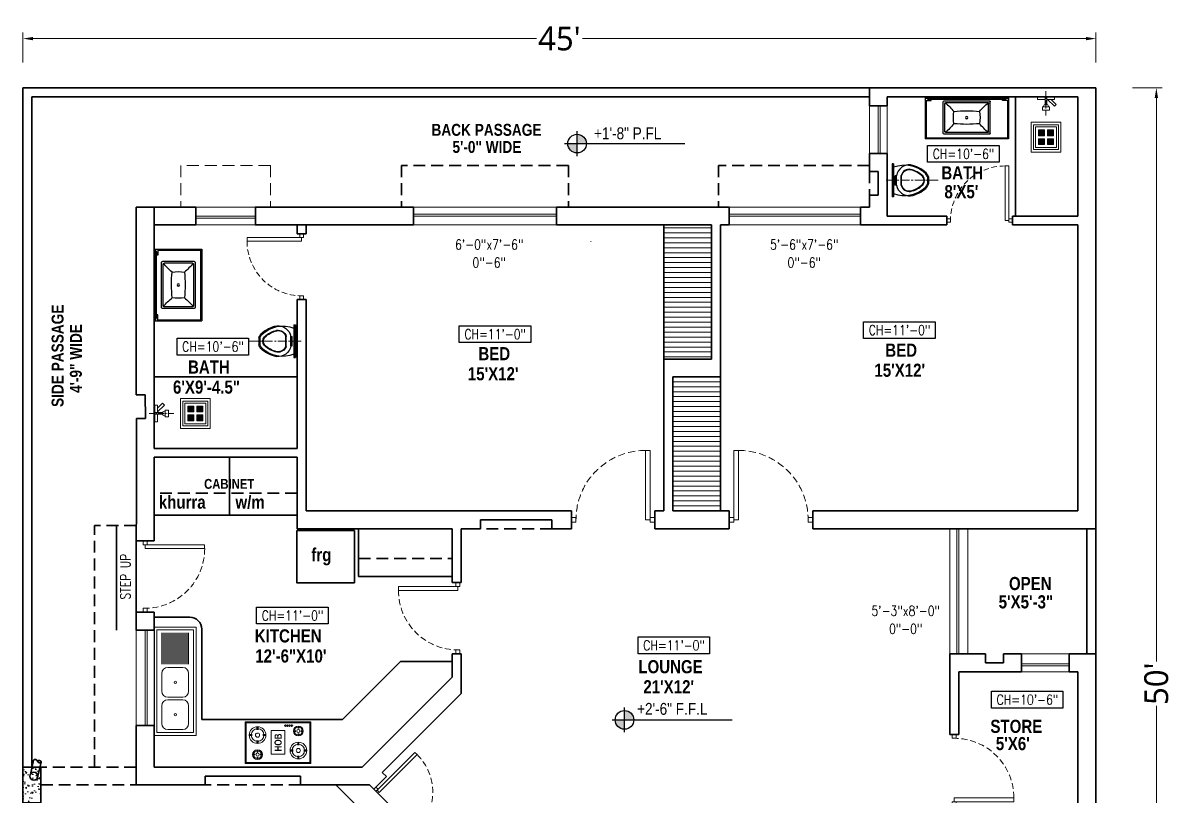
# Model space of a CAD drawing. Header units: inches. Extents: x 8942 to 9521, y 556 to 1312.
# Drawn here: x 8942 to 9521, y 923 to 1312 of the extents above; entities that cross this region are included whole.
import ezdxf
from ezdxf.enums import TextEntityAlignment as Align

# ---------------------------------------------------------------- set-up
doc = ezdxf.new("R2010")
doc.units = ezdxf.units.IN
doc.header["$LTSCALE"] = 12
doc.header["$MEASUREMENT"] = 0
doc.header["$PDMODE"] = 35
for name, pattern in [('CENTER', [2, 1.25, -0.25, 0.25, -0.25]), ('DASHED', [0.75, 0.5, -0.25]), ('DASHED2', [0.375, 0.25, -0.125])]:
    doc.linetypes.add(name, pattern=pattern)
for name, color, linetype, lineweight in [('baath & kitchen fix', 11, 'Continuous', 5), ('Bath - Kitchen Fixture', 11, 'Continuous', 15), ('Bath- Kitchen Fixture', 11, 'Continuous', 13), ('CENTER LINE', 4, 'CENTER', 5), ('Column', 240, 'Continuous', 35), ('DOOR', 5, 'Continuous', 9), ('DOOR 1', 33, 'Continuous', 13), ('DOTED', 8, 'DASHED', 5), ('FDN', 5, 'Continuous', 9), ('FIXTURE', 213, 'Continuous', 5), ('H', 8, 'Continuous', 9), ('HA', 8, 'Continuous', 5), ('Hatch', 8, 'Continuous', 5), ('Marble', 146, 'Continuous', 5), ('OBJECT', 7, 'Continuous', 5), ('Tex', 20, 'Continuous', 5), ('TEXT', 7, 'Continuous', 13), ('WALL', 6, 'Continuous', 35), ('windows1', 5, 'Continuous', 5), ('wood', 33, 'Continuous', 20)]:
    doc.layers.add(name, color=color, linetype=linetype, lineweight=lineweight)
for name, color, linetype in [('Bath - Kit.Fixture', 11, 'Continuous'), ('FIX', 11, 'Continuous'), ('General Text', 20, 'Continuous')]:
    doc.layers.add(name, color=color, linetype=linetype)
doc.styles.add('ASAD TEXT', font='techb___.ttf', dxfattribs={"width": 0.65, "height": 7})
doc.styles.add('DIM-1', font='trebuc.ttf')
doc.styles.add('ROMANS', font='romans', dxfattribs={"width": 0.8})
doc.styles.add('TECHNIC', font='technic_.ttf')
doc.dimstyles.new('Proposal', dxfattribs={"dimtxt": 6, "dimasz": 5, "dimexe": 3, "dimexo": 2, "dimgap": 2, "dimtad": 0, "dimdec": 4, "dimdsep": 46, "dimlunit": 4, "dimtxsty": 'DIM-1', "dimcen": 3, "dimdle": 3, "dimclrd": 256, "dimclre": 256, "dimclrt": 256, "dimadec": 0, "dimazin": 0, "dimtfac": 0.75, "dimtdec": 4, "dimtofl": 0, "dimtmove": 2, "dimatfit": 3, "dimfxl": 1, "dimtolj": 1, "dimtzin": 0, "dimlwd": -1, "dimlwe": -1, "dimarcsym": 0})
pattern_1 = [(180, (-43992.2392, 45534.0527), (-2e-16, -2.5), [])]

# ---------------------------------------------------------------- blocks, each defined once
blk = doc.blocks.new('D3-0')
at = {"layer": 'DOOR', "color": 8, "linetype": 'DASHED2'}
blk.add_arc((-4.08, 1.04), 29.92, 89.8379, 180.0704, dxfattribs=at)
at = {"layer": 'DOOR 1'}
for p, q in [((-4, 1), (-4, 30.95)), ((-4, 30.95), (-2, 30.95)), ((-2, 1), (-2, 30.95)), ((-36, 2), (-34, 2)), ((-36, 0), (-36, 2)), ((-34, 0), (-36, 0)), ((-34, 2), (-34, 0)), ((-4, 1), (-2, 1)), ((-2, 2), (0, 2)), ((-2, 0), (-2, 2)), ((0, 0), (-2, 0)), ((0, 2), (0, 0))]:
    blk.add_line(p, q, dxfattribs=at)
blk = doc.blocks.new('1236ytfrde')
at = {"layer": 'Hatch', "color": 251, "linetype": 'DASHED2', "extrusion": (0, 0, -1)}
blk.add_ellipse((58224.46, 18918.05), major_axis=(-18.63, 18.63), ratio=1, start_param=0.785398, end_param=2.356194, dxfattribs=at)
at = {"layer": 'Hatch', "color": 251, "linetype": 'DASHED2'}
blk.add_ellipse((58277.14, 18918.05), major_axis=(18.63, 18.63), ratio=1, start_param=0.785398, end_param=2.356194, dxfattribs=at)
at = {"layer": 'wood'}
for p, q in [((58224.46, 18944.4), (58222.99, 18944.4)), ((58222.99, 18918.05), (58222.99, 18944.4)), ((58224.46, 18918.05), (58224.46, 18944.4)), ((58277.14, 18944.4), (58278.6, 18944.4)), ((58277.14, 18918.05), (58277.14, 18944.4)), ((58278.6, 18918.05), (58278.6, 18944.4)), ((58222.99, 18918.79), (58221.53, 18918.79)), ((58221.53, 18918.79), (58221.53, 18917.32)), ((58222.99, 18917.32), (58222.99, 18918.79)), ((58278.6, 18918.79), (58280.07, 18918.79)), ((58278.6, 18917.32), (58278.6, 18918.79)), ((58280.07, 18918.79), (58280.07, 18917.32)), ((58221.53, 18917.32), (58222.99, 18917.32)), ((58224.46, 18918.05), (58222.99, 18918.05)), ((58277.14, 18918.05), (58278.6, 18918.05)), ((58280.07, 18917.32), (58278.6, 18917.32))]:
    blk.add_line(p, q, dxfattribs=at)
blk = doc.blocks.new('SWEWS')
at = {"layer": 'FIXTURE'}
for p, q in [((50099.33, 1688.51), (50067.01, 1688.51)), ((50067.01, 1688.51), (50067.01, 1667.94)), ((50067.01, 1667.94), (50067.01, 1688.51)), ((50067.01, 1688.51), (50067.53, 1688)), ((50099.33, 1688.51), (50098.82, 1688)), ((50099.33, 1667.94), (50099.33, 1688.51)), ((50098.82, 1688), (50067.53, 1688)), ((50067.53, 1688), (50067.53, 1668.45)), ((50067.53, 1668.45), (50067.53, 1688)), ((50098.82, 1668.45), (50098.82, 1688)), ((50067.01, 1667.94), (50067.53, 1668.45)), ((50067.01, 1667.94), (50099.33, 1667.94)), ((50067.53, 1668.45), (50098.82, 1668.45)), ((50099.33, 1667.94), (50098.82, 1668.45))]:
    blk.add_line(p, q, dxfattribs=at)
for points, const_width in [([(50071.9, 1684.05), (50070.68, 1684.05)], 0.823), ([(50073.11, 1686.49), (50073.11, 1685.24)], 0.823), ([(50073.11, 1681.62), (50073.11, 1682.87)], 0.823), ([(50074.32, 1684.05), (50075.55, 1684.05)], 0.823), ([(50093.23, 1686.14), (50093.23, 1684.55)], 1.05), ([(50073.11, 1678.53), (50073.11, 1676.94)], 1.05), ([(50089.12, 1682.03), (50090.68, 1682.03)], 1.05), ([(50093.23, 1677.92), (50093.23, 1679.51)], 1.05), ([(50097.35, 1682.03), (50095.78, 1682.03)], 1.05), ([(50069, 1674.42), (50070.56, 1674.42)], 1.05), ([(50073.11, 1670.3), (50073.11, 1671.9)], 1.05), ([(50077.23, 1674.42), (50075.66, 1674.42)], 1.05), ([(50092.02, 1672.4), (50090.8, 1672.4)], 0.823), ([(50093.23, 1674.83), (50093.23, 1673.58)], 0.823), ([(50093.23, 1669.96), (50093.23, 1671.21)], 0.823), ([(50094.44, 1672.4), (50095.67, 1672.4)], 0.823)]:
    blk.add_lwpolyline(points, dxfattribs=dict(at, const_width=const_width))
blk.add_lwpolyline([(50079.85, 1672.55), (50086.47, 1672.55), (50086.47, 1684.31), (50079.85, 1684.31)], close=True, dxfattribs=at)
for centre, radius in [((50073.11, 1684.05), 2.44), ((50073.11, 1684.05), 1.92), ((50073.11, 1684.05), 0.804), ((50076.26, 1686.71), 0.37), ((50077.41, 1686.71), 0.37), ((50078.5, 1686.71), 0.37), ((50079.52, 1686.71), 0.37), ((50093.23, 1682.03), 4.11), ((50093.23, 1682.03), 3.1), ((50093.23, 1682.03), 1.02), ((50073.11, 1674.42), 4.11), ((50073.11, 1674.42), 3.1), ((50073.11, 1674.42), 1.02), ((50093.23, 1672.4), 2.44), ((50093.23, 1672.4), 1.92), ((50093.23, 1672.4), 0.804)]:
    blk.add_circle(centre, radius, dxfattribs=at)
blk = doc.blocks.new('A$C43A815CF')
at = {"layer": 'OBJECT', "xscale": -1, "rotation": 270}
blk.add_blockref('SWEWS', (-1667.94, -50067.01), dxfattribs=at)
at = {"layer": 'Tex', "style": 'ASAD TEXT'}
blk.add_text('HOB', height=3.5, dxfattribs=at).set_placement((5.98, 14.35))
blk = doc.blocks.new('A$C6B3174C2')
at = {"layer": 'FIXTURE'}
for p, q in [((0, 54.66), (21, 54.66)), ((0, 0), (0, 54.66)), ((19.75, 53.16), (1.25, 53.16)), ((1.25, 1.5), (1.25, 53.16)), ((19.75, 1.5), (19.75, 53.16)), ((21, 54.66), (21, 0)), ((3.75, 35.91), (3.75, 51.66)), ((4.5, 35.91), (4.5, 51.66)), ((5.25, 35.91), (5.25, 51.66)), ((6, 35.91), (6, 51.66)), ((6.75, 35.91), (6.75, 51.66)), ((7.5, 35.91), (7.5, 51.66)), ((8.25, 35.91), (8.25, 51.66)), ((9, 35.91), (9, 51.66)), ((9.75, 35.91), (9.75, 51.66)), ((10.5, 35.91), (10.5, 51.66)), ((11.25, 35.91), (11.25, 51.66)), ((12, 35.91), (12, 51.66)), ((12.75, 35.91), (12.75, 51.66)), ((13.5, 35.91), (13.5, 51.66)), ((14.25, 35.91), (14.25, 51.66)), ((15, 35.91), (15, 51.66)), ((15.75, 35.91), (15.75, 51.66)), ((16.5, 35.91), (16.5, 51.66)), ((17.25, 35.91), (17.25, 51.66)), ((3.75, 31.32), (3.75, 22.32)), ((6.75, 34.32), (14.25, 34.32)), ((17.25, 31.32), (17.25, 22.32)), ((6.75, 19.32), (14.25, 19.32)), ((6.75, 18), (14.25, 18)), ((3.75, 6), (3.75, 15)), ((17.25, 6), (17.25, 15)), ((19.75, 1.5), (1.25, 1.5)), ((6.75, 3), (14.25, 3)), ((21, 0), (0, 0))]:
    blk.add_line(p, q, dxfattribs=at)
for centre in [(10.5, 26.82), (10.5, 10.5)]:
    blk.add_circle(centre, 0.612, dxfattribs=at)
for centre, start, end in [((6.75, 31.32), 90, 180), ((14.25, 31.32), 0, 90), ((6.75, 22.32), 180, 270), ((6.75, 15), 90, 180), ((14.25, 22.32), 270, 0), ((14.25, 15), 0, 90), ((6.75, 6), 180, 270), ((14.25, 6), 270, 0)]:
    blk.add_arc(centre, 3, start, end, dxfattribs=at)
blk = doc.blocks.new('A$C0DFA133A')
at = {"layer": 'baath & kitchen fix'}
for p, q in [((2.7, 3.49), (2.7, 6.86)), ((4.39, 6.86), (2.7, 6.86)), ((4.39, 3.49), (4.39, 6.86)), ((5.52, 6.02), (4.39, 6.58)), ((5.52, 4.33), (5.52, 6.02)), ((4.39, 3.49), (2.7, 3.49)), ((5.52, 4.33), (4.39, 3.77)), ((9.45, 5.6), (5.52, 5.6)), ((9.45, 4.76), (5.52, 4.76))]:
    blk.add_line(p, q, dxfattribs=at)
for points in [[(8.17, 5.6), (8.17, 9.39), (9.45, 9.39), (9.45, 0.96), (8.17, 0.96), (8.17, 4.76)], [(8.17, 2.56), (5.61, 0), (4.7, 0.91), (8.17, 4.37)]]:
    blk.add_lwpolyline(points, dxfattribs=at)
at = {"layer": 'CENTER LINE', "ltscale": 0.2}
blk.add_line((0, 5.18), (12.4, 5.18), dxfattribs=at)
blk = doc.blocks.new('A$C3CB14892')
at = {"layer": 'Marble'}
h = blk.add_hatch(dxfattribs=at)
h.set_pattern_fill('HEX', color=256, style=0)
h.set_pattern_definition([(180, (45078.9635, -26913.55358), (-3e-17, 0.216506351), [0.125, -0.25]), (60, (45078.9635, -26913.55358), (0.18750000005, -0.1082531755), [0.125, -0.25]), (120, (45078.8385, -26913.55358), (0.18750000005, 0.1082531755), [0.125, -0.25])])
h.paths.add_polyline_path([(3.74, 11.25), (6.74, 11.25), (6.74, 8.25), (3.74, 8.25)])
h.paths.add_polyline_path([(8.24, 6.75), (11.24, 6.75), (11.24, 3.75), (8.24, 3.75)])
h.paths.add_polyline_path([(3.74, 6.75), (6.74, 6.75), (6.74, 3.75), (3.74, 3.75)])
h.paths.add_polyline_path([(8.24, 11.25), (11.24, 11.25), (11.24, 8.25), (8.24, 8.25)])
at = {"layer": 'FDN'}
for points in [[(14.99, 15), (0, 15), (0, 0), (14.99, 0)], [(13.74, 13.75), (1.25, 13.75), (1.25, 1.25), (13.74, 1.25)], [(12.74, 12.75), (2.25, 12.75), (2.25, 2.25), (12.74, 2.25)]]:
    blk.add_lwpolyline(points, close=True, dxfattribs=at)
at = {"layer": 'Marble'}
for points in [[(3.75, 11.25), (6.74, 11.25), (6.74, 8.25), (3.75, 8.25)], [(3.75, 3.75), (6.74, 3.75), (6.74, 6.75), (3.75, 6.75)], [(11.24, 11.25), (8.24, 11.25), (8.24, 8.25), (11.24, 8.25)], [(11.24, 3.75), (8.24, 3.75), (8.24, 6.75), (11.24, 6.75)]]:
    blk.add_lwpolyline(points, close=True, dxfattribs=at)
at = {"layer": 'OBJECT', "rotation": 90}
blk.add_blockref('A$C0DFA133A', (12.67, 18.36), dxfattribs=at)
blk = doc.blocks.new('33323')
at = {"layer": 'Bath - Kit.Fixture', "ltscale": 50}
for p, q in [((56966.1, -4697.46), (56966.1, -4713.96)), ((56966.85, -4697.46), (56966.1, -4697.46)), ((56966.35, -4697.46), (56966.35, -4713.96)), ((56966.85, -4697.46), (56966.85, -4713.96)), ((56968.42, -4703.37), (56967.67, -4703.37)), ((56967.67, -4708.11), (56967.67, -4703.37)), ((56968.42, -4708.11), (56968.42, -4703.37)), ((56970.67, -4708.19), (56970.67, -4703.28)), ((56970.92, -4708.15), (56970.92, -4703.31)), ((56983.91, -4703.98), (56983.92, -4707.47)), ((56984.41, -4703.89), (56984.42, -4707.55)), ((56968.42, -4708.11), (56967.67, -4708.11)), ((56983.45, -4709.32), (56983.22, -4709.58)), ((56966.85, -4713.96), (56966.1, -4713.96))]:
    blk.add_line(p, q, dxfattribs=at)
for centre, radius, start, end in [((56972.43, -4713.37), 15.27, 46.39383, 111.45197), ((56974.79, -4704.39), 6.45, 84.52873, 170.88501), ((56974.83, -4704.49), 4.34, 81.7195, 163.69936), ((56974.83, -4704.49), 4.09, 81.86048, 163.20469), ((56972.97, -4712.61), 14.84, 45.69766, 80.57139), ((56972.43, -4713.37), 13.27, 46.86737, 77.02135), ((56972.43, -4713.37), 13.52, 46.79234, 77.06567), ((56978.95, -4705.73), 3.26, 321.34536, 38.65464), ((56978.95, -4705.73), 3.51, 321.34536, 38.95149), ((56979.04, -4705.68), 5.16, 19.2895, 40.62317), ((56979.04, -4705.77), 5.16, 319.51045, 340.84411), ((56979.04, -4705.68), 5.66, 18.41375, 40.7147), ((56979.04, -4705.77), 5.66, 321.17773, 341.71987), ((56972.41, -4698.1), 15.27, 248.61986, 313.73979), ((56974.8, -4707.06), 6.46, 189.32888, 275.5692), ((56974.83, -4706.97), 4.34, 196.30064, 278.2805), ((56974.83, -4706.97), 4.09, 196.79531, 278.13952), ((56972.43, -4698.09), 13.27, 282.97865, 313.13263), ((56972.95, -4698.86), 14.85, 279.60125, 313.77002), ((56972.43, -4698.09), 13.52, 282.93433, 313.20486)]:
    blk.add_arc(centre, radius, start, end, dxfattribs=at)
at = {"layer": 'CENTER LINE', "ltscale": 0.3}
blk.add_line((56963.17, -4705.68), (56989.62, -4705.68), dxfattribs=at)
blk = doc.blocks.new('wash basin 1')
at = {"layer": 'FIX'}
for p, q in [((875.26, 558.54), (875.26, 572.74)), ((895.95, 573.14), (875.57, 573.14)), ((876.01, 559.29), (876.01, 571.99)), ((895.2, 572.39), (876.32, 572.39)), ((895.51, 559.29), (895.51, 571.99)), ((896.26, 558.54), (896.26, 572.74)), ((875.57, 558.14), (895.95, 558.14)), ((876.32, 558.89), (895.2, 558.89))]:
    blk.add_line(p, q, dxfattribs=at)
blk.add_circle((885.76, 565.64), 0.5, dxfattribs=at)
for centre, radius, start, end in [((875.68, 572.73), 0.425, 105.4154, 181.6907), ((876.43, 571.98), 0.425, 105.4154, 181.6907), ((857.2, 549.58), 29.56, 39.5099, 50.169), ((914.32, 549.58), 29.56, 129.831, 140.6005), ((895.08, 571.98), 0.425, 358.3093, 74.5846), ((895.83, 572.73), 0.425, 358.3093, 74.5846), ((897.56, 565.64), 17.76, 171.0944, 188.9056), ((885.54, 516.23), 52.45, 83.4612, 96.0538), ((874.07, 565.63), 17.65, 351.0662, 8.8309), ((857.2, 581.7), 29.56, 309.831, 320.4901), ((885.76, 619.26), 56.66, 264.1756, 275.8244), ((914.32, 581.7), 29.56, 219.5099, 230.169), ((875.68, 558.55), 0.425, 178.3093, 254.5846), ((876.43, 559.3), 0.425, 178.3093, 254.5846), ((895.08, 559.3), 0.425, 285.4154, 1.6907), ((895.83, 558.55), 0.425, 285.4154, 1.6907)]:
    blk.add_arc(centre, radius, start, end, dxfattribs=at)
blk = doc.blocks.new('A$C1B152E25')
at = {"layer": 'H', "lineweight": -3}
h = blk.add_hatch(color=256, dxfattribs=at)
edge = h.paths.add_edge_path()
edge.add_arc((4.8, 4.8), 1.8, 0, 90)
edge.add_line((4.8, 6.6), (4.8, 4.8))
edge.add_line((4.8, 4.8), (6.6, 4.8))
edge = h.paths.add_edge_path()
edge.add_arc((4.8, 4.8), 1.8, 180, 270)
edge.add_line((4.8, 3), (4.8, 4.8))
edge.add_line((4.8, 4.8), (3, 4.8))
for p, q in [((4.8, 2.4), (4.8, 7.2)), ((2.4, 4.8), (25.59, 4.8))]:
    blk.add_line(p, q, dxfattribs=at)
blk.add_circle((4.8, 4.8), 1.8, dxfattribs=at)
blk = doc.blocks.new('*D29')
at = {"layer": 'DEFPOINTS', "color": 0, "transparency": 16777216}
for p in [(9482.18, 1304.35), (8942.18, 1279.51), (9482.18, 1279.51)]:
    blk.add_point(p, dxfattribs=at)
at = {"layer": 'Hatch', "color": 0, "transparency": 16777216}
for p, q in [((8942.18, 1292.35), (8942.18, 1307.35)), ((9482.18, 1292.35), (9482.18, 1307.35)), ((8947.18, 1304.35), (9200.57, 1304.35)), ((9477.18, 1304.35), (9223.79, 1304.35))]:
    blk.add_line(p, q, dxfattribs=at)
for points in [[(8947.18, 1305.19), (8947.18, 1303.52), (8942.18, 1304.35)], [(9477.18, 1305.19), (9477.18, 1303.52), (9482.18, 1304.35)]]:
    blk.add_solid(points, dxfattribs=at)
at = {"layer": 'Hatch', "color": 0, "transparency": 16777216, "insert": (9212.18, 1304.35), "char_height": 12, "attachment_point": 5, "style": 'DIM-1'}
blk.add_mtext("\\A1;45'", dxfattribs=at)
blk = doc.blocks.new('*D30')
at = {"layer": 'DEFPOINTS', "color": 0, "transparency": 16777216}
for p in [(9482.18, 1279.51), (9482.18, 679.51), (9512.63, 679.51)]:
    blk.add_point(p, dxfattribs=at)
at = {"layer": 'Hatch', "color": 0, "transparency": 16777216}
for p, q in [((9500.63, 1279.51), (9515.63, 1279.51)), ((9512.63, 1274.51), (9512.63, 990.7)), ((9512.63, 684.51), (9512.63, 968.33)), ((9500.63, 679.51), (9515.63, 679.51))]:
    blk.add_line(p, q, dxfattribs=at)
for points in [[(9511.8, 1274.51), (9513.47, 1274.51), (9512.63, 1279.51)], [(9511.8, 684.51), (9513.47, 684.51), (9512.63, 679.51)]]:
    blk.add_solid(points, dxfattribs=at)
at = {"layer": 'Hatch', "color": 0, "transparency": 16777216, "insert": (9512.63, 979.51), "char_height": 12, "attachment_point": 5, "rotation": 90, "style": 'DIM-1'}
blk.add_mtext("\\A1;50'", dxfattribs=at)

msp = doc.modelspace()

# ---------------------------------------------------------------- hatches: boundary and pattern name
at = {"layer": 'baath & kitchen fix', "ltscale": 0.4}
h = msp.add_hatch(dxfattribs=at)
h.set_pattern_fill('ANSI31', color=256, scale=20, angle=135, style=0)
h.set_pattern_definition(pattern_1)
h.paths.add_polyline_path([(9288.6827, 1210.51318), (9264.6827, 1210.51318), (9264.6827, 1143.01318), (9288.6827, 1143.01318)])
h = msp.add_hatch(dxfattribs=at)
h.set_pattern_fill('ANSI31', color=256, scale=20, angle=135, style=0)
h.set_pattern_definition(pattern_1)
h.paths.add_polyline_path([(9293.1827, 1134.01318), (9269.1827, 1134.01318), (9269.1827, 1066.51318), (9293.1827, 1066.51318)])
at = {"layer": 'HA', "linetype": 'Continuous'}
h = msp.add_hatch(dxfattribs=at)
h.set_pattern_fill('AR-CONC', color=256, scale=0.9, style=0)
h.set_pattern_definition([(50, (8951.1836, 919.513), (6.4553, -0.5648), [0.675, -7.425]), (355, (8951.1836, 919.513), (-1.2488, 6.7697), [0.54, -5.94]), (100.45, (8951.7215, 919.466), (5.2066, 6.205), [0.5737, -6.3103]), (46.184, (8951.1836, 921.313), (9.605, -1.4897), [1.0125, -11.1375]), (96.636, (8951.984, 921.189), (8.412, 8.767), [0.8605, -9.4654]), (351.184, (8951.184, 921.313), (8.412, 8.767), [0.81, -8.91]), (21, (8952.0836, 920.863), (5.3722, -3.6236), [0.675, -7.425]), (326, (8952.0836, 920.863), (2.1898, 6.5264), [0.54, -5.94]), (71.45, (8952.531, 920.561), (7.562, 2.9028), [0.5737, -6.3103]), (37.5, (8951.1836, 919.5132), (0.10944, 2.99604), [0, -5.868, 0, -6.03, 0, -5.9625]), (7.5, (8951.1836, 919.5132), (2.36763, 3.5497), [0, -3.438, 0, -5.733, 0, -2.2725]), (327.5, (8949.1766, 919.5132), (4.8044, -0.203), [0, -2.25, 0, -7.02, 0, -9.315]), (317.5, (8948.2766, 919.513), (5.2487, 0.9009), [0, -2.925, 0, -4.662, 0, -6.615])])
h.paths.add_polyline_path([(8942.1827, 919.51318), (8951.1827, 919.51318), (8951.1827, 937.51318), (8942.1827, 937.51318)])

# ---------------------------------------------------------------- linework, layer by layer
at = {"layer": 'Bath- Kitchen Fixture', "lineweight": -3, "ltscale": 40}
for p, q in [((9396.20846, 1275.01318), (9396.20846, 1253.90819)), ((9396.70846, 1273.12347), (9396.70846, 1254.40819)), ((9436.81735, 1274.29688), (9397.59957, 1274.29688)), ((9397.59957, 1273.79688), (9397.59957, 1274.29688)), ((9397.59957, 1273.79688), (9436.81735, 1273.79688)), ((9436.81735, 1273.79688), (9436.81735, 1274.29688)), ((9437.70846, 1273.12347), (9437.70846, 1254.40819)), ((9438.20846, 1275.01318), (9438.20846, 1253.90819)), ((9438.20846, 1253.90819), (9396.20846, 1253.90819)), ((9396.70846, 1254.40819), (9437.70846, 1254.40819)), ((9008.1827, 1198.30949), (9032.1827, 1198.30949)), ((9010.0724, 1197.80949), (9031.6827, 1197.80949)), ((9031.6827, 1162.80949), (9031.6827, 1197.80949)), ((9032.1827, 1198.30949), (9032.1827, 1162.30949)), ((9008.899, 1196.91838), (9008.899, 1163.7006)), ((9009.399, 1196.91838), (9008.899, 1196.91838)), ((9009.399, 1163.7006), (9009.399, 1196.91838)), ((9009.399, 1163.7006), (9008.899, 1163.7006)), ((9010.0724, 1162.80949), (9031.6827, 1162.80949)), ((9008.1827, 1162.30949), (9032.1827, 1162.30949))]:
    msp.add_line(p, q, dxfattribs=at)
for points in [[(9399.20846, 1274.34622), (9399.20846, 1275.01318), (9396.20846, 1275.01318), (9396.20846, 1274.34622)], [(9396.20846, 1273.12347), (9399.20846, 1273.12347), (9399.20846, 1273.72691), (9397.5568, 1273.72691), (9397.5568, 1274.31446), (9396.20846, 1274.31446)], [(9435.20846, 1274.34622), (9435.20846, 1275.01318), (9438.20846, 1275.01318), (9438.20846, 1274.34622)], [(9438.20846, 1273.12347), (9435.20846, 1273.12347), (9435.20846, 1273.72691), (9436.86012, 1273.72691), (9436.86012, 1274.31446), (9438.20846, 1274.31446)], [(9008.84966, 1195.30949), (9008.1827, 1195.30949), (9008.1827, 1198.30949), (9008.84966, 1198.30949)], [(9010.0724, 1198.30949), (9010.0724, 1195.30949), (9009.46897, 1195.30949), (9009.46897, 1196.96115), (9008.88141, 1196.96115), (9008.88141, 1198.30949)], [(9008.84966, 1165.30949), (9008.1827, 1165.30949), (9008.1827, 1162.30949), (9008.84966, 1162.30949)], [(9010.0724, 1162.30949), (9010.0724, 1165.30949), (9009.46897, 1165.30949), (9009.46897, 1163.65783), (9008.88141, 1163.65783), (9008.88141, 1162.30949)]]:
    msp.add_lwpolyline(points, close=True, dxfattribs=at)
at = {"layer": 'Column'}
msp.add_lwpolyline([(8942.1827, 919.51318), (8951.1827, 919.51318), (8951.1827, 937.51318), (8942.1827, 937.51318)], close=True, dxfattribs=at)
at = {"layer": 'DOTED'}
for p, q in [((9066.6827, 1240.51318), (9021.6827, 1240.51318)), ((9021.6827, 1240.51318), (9021.6827, 1219.51318)), ((9066.6827, 1240.51318), (9066.6827, 1219.51318))]:
    msp.add_line(p, q, dxfattribs=at)
at = {"layer": 'General Text', "lineweight": -3}
for points in [[(9397.44253, 1250.51465), (9433.44253, 1250.51465), (9433.44253, 1242.06439), (9397.44253, 1242.06439)], [(9161.71126, 1159.71543), (9197.71126, 1159.71543), (9197.71126, 1151.26517), (9161.71126, 1151.26517)], [(9365.24371, 1161.7778), (9401.24371, 1161.7778), (9401.24371, 1153.32754), (9365.24371, 1153.32754)], [(9019.70291, 1153.47407), (9055.70291, 1153.47407), (9055.70291, 1145.02381), (9019.70291, 1145.02381)], [(9059.74371, 1018.05267), (9095.74371, 1018.05267), (9095.74371, 1009.60241), (9059.74371, 1009.60241)], [(9251.74371, 1003.05267), (9287.74371, 1003.05267), (9287.74371, 994.60241), (9251.74371, 994.60241)], [(9429.60856, 975.69155), (9465.60856, 975.69155), (9465.60856, 967.24129), (9429.60856, 967.24129)]]:
    msp.add_lwpolyline(points, close=True, dxfattribs=at)
at = {"layer": 'WALL'}
for p, q in [((9482.1827, 1279.51318), (8942.1827, 1279.51318)), ((8942.1827, 1279.51318), (8942.1827, 679.51318)), ((9368.1827, 1270.51318), (9368.1827, 1279.51318)), ((9368.1827, 1279.51318), (9482.1827, 1279.51318)), ((9482.1827, 1279.51318), (9482.1827, 679.51318)), ((9368.1827, 1275.01318), (8946.6827, 1275.01318)), ((8946.6827, 1275.01318), (8946.6827, 937.51318)), ((9473.1827, 1275.01318), (9377.1827, 1275.01318)), ((9377.1827, 1270.51318), (9377.1827, 1275.01318)), ((9441.6827, 1215.01318), (9441.6827, 1275.01318)), ((9473.1827, 1275.01318), (9473.1827, 1215.01318)), ((9473.1827, 1215.01318), (9473.1827, 1275.01318)), ((9377.1827, 1270.51318), (9368.1827, 1270.51318)), ((9368.1827, 1237.51318), (9368.1827, 1246.51318)), ((9368.1827, 1246.51318), (9377.1827, 1246.51318)), ((9377.1827, 1215.01318), (9377.1827, 1246.51318)), ((9368.1827, 1237.51318), (9372.6827, 1237.51318)), ((9372.6827, 1225.51318), (9372.6827, 1237.51318)), ((9368.1827, 1219.51318), (9368.1827, 1225.51318)), ((9368.1827, 1225.51318), (9372.6827, 1225.51318)), ((8999.1827, 1219.51318), (8999.1827, 1125.01318)), ((9029.1827, 1219.51318), (8999.1827, 1219.51318)), ((9008.1827, 1219.51318), (9008.1827, 1098.01318)), ((9029.1827, 1219.51318), (9029.1827, 1210.51318)), ((9059.1827, 1219.51318), (9138.67938, 1219.51318)), ((9059.1827, 1219.51318), (9059.1827, 1210.51318)), ((9138.67938, 1219.51318), (9138.67938, 1210.51318)), ((9210.68601, 1219.51318), (9297.6827, 1219.51318)), ((9210.68601, 1219.51318), (9210.68601, 1219.51318)), ((9210.68601, 1210.51318), (9210.68601, 1219.51318)), ((9297.6827, 1219.51318), (9297.6827, 1210.51318)), ((9363.6827, 1219.51318), (9368.1827, 1219.51318)), ((9363.6827, 1219.51318), (9363.6827, 1219.51318)), ((9363.6827, 1210.51318), (9363.6827, 1219.51318)), ((9377.1827, 1215.01318), (9407.1827, 1215.01318)), ((9407.1827, 1210.51318), (9407.1827, 1215.01318)), ((9440.1827, 1210.51318), (9440.1827, 1215.01318)), ((9440.1827, 1215.01318), (9473.1827, 1215.01318)), ((9029.1827, 1210.51318), (9008.1827, 1210.51318)), ((9059.1827, 1210.51318), (9080.1827, 1210.51318)), ((9080.1827, 1206.01318), (9080.1827, 1210.51318)), ((9084.6827, 1206.01318), (9084.6827, 1210.51318)), ((9084.6827, 1210.51318), (9138.67938, 1210.51318)), ((9210.68601, 1210.51318), (9264.6827, 1210.51318)), ((9264.6827, 1066.51318), (9264.6827, 1210.51318)), ((9264.6827, 1210.51318), (9288.6827, 1210.51318)), ((9288.6827, 1143.01318), (9288.6827, 1210.51318)), ((9293.1827, 1210.51318), (9297.6827, 1210.51318)), ((9293.1827, 1066.51318), (9293.1827, 1210.51318)), ((9363.6827, 1210.51318), (9407.1827, 1210.51318)), ((9440.1827, 1210.51318), (9473.1827, 1210.51318)), ((9473.1827, 1210.51318), (9473.1827, 1066.51318)), ((9080.1827, 1206.01318), (9084.6827, 1206.01318)), ((9080.1827, 1098.01318), (9080.1827, 1173.01318)), ((9080.1827, 1173.01318), (9084.6827, 1173.01318)), ((9084.6827, 1066.51318), (9084.6827, 1173.01318)), ((9264.6827, 1143.01318), (9288.6827, 1143.01318)), ((9008.1827, 1134.01318), (9080.1827, 1134.01318)), ((9008.1827, 1134.01318), (9080.1827, 1134.01318)), ((9269.1827, 1066.51318), (9269.1827, 1134.01318)), ((9269.1827, 1134.01318), (9293.1827, 1134.01318)), ((8999.1827, 1125.01318), (9003.6827, 1125.01318)), ((9003.6827, 1125.01318), (9003.81491, 1113.01609)), ((8999.31491, 1113.01609), (8999.1827, 1006.52464)), ((8999.31491, 1113.01609), (9003.81491, 1113.01609)), ((9008.1827, 1098.01318), (9080.1827, 1098.01318)), ((9008.1827, 1093.51318), (9008.1827, 1051.51318)), ((9008.1827, 1093.51318), (9080.1827, 1093.51318)), ((9080.1827, 1093.51318), (9080.1827, 1057.51318)), ((9046.12624, 1064.42473), (9008.1827, 1064.42473)), ((9084.6827, 1066.51318), (9218.1827, 1066.51318)), ((9218.1827, 1066.51318), (9218.1827, 1057.51318)), ((9260.1827, 1066.51318), (9260.1827, 1057.51318)), ((9260.1827, 1066.51318), (9264.6827, 1066.51318)), ((9269.1827, 1066.51318), (9297.6827, 1066.51318)), ((9297.6827, 1066.51318), (9297.6827, 1057.51318)), ((9339.6827, 1066.51318), (9339.6827, 1057.51318)), ((9339.6827, 1066.51318), (9421.4327, 1066.51318)), ((9421.4327, 1066.51318), (9473.1827, 1066.51318)), ((8989.24796, 1059.09486), (8989.1827, 1006.53706)), ((9172.4327, 1062.01318), (9208.4327, 1062.01318)), ((9172.4327, 1057.51318), (9172.4327, 1062.01318)), ((9208.4327, 1057.51318), (9208.4327, 1062.01318)), ((9080.1827, 1057.51318), (9158.1827, 1057.51318)), ((9111.06732, 1057.51318), (9111.06732, 1033.51318)), ((9158.1827, 1057.51318), (9158.1827, 1030.51318)), ((9162.6827, 1057.51318), (9162.6827, 1030.51318)), ((9162.6827, 1057.51318), (9172.4327, 1057.51318)), ((9208.4327, 1057.51318), (9218.1827, 1057.51318)), ((9260.1827, 1057.51318), (9297.6827, 1057.51318)), ((9339.6827, 1057.51318), (9408.6827, 1057.51318)), ((9408.6827, 1057.51318), (9421.4327, 1057.51318)), ((9421.4327, 1057.51318), (9482.1827, 1057.51318)), ((9477.6827, 994.51318), (9477.6827, 1057.51318)), ((8999.1827, 1051.51318), (9008.1827, 1051.51318)), ((9111.06732, 1033.51318), (9158.1827, 1033.51318)), ((9158.1827, 1030.51318), (9162.6827, 1030.51318)), ((8999.1827, 1015.51318), (9008.1827, 1015.51318)), ((9008.1827, 1015.51318), (9008.1827, 1006.52464)), ((9008.1827, 1013.01318), (9026.1827, 1013.01318)), ((8999.1827, 1006.52464), (9008.1827, 1006.52464)), ((9008.1827, 1006.52464), (9008.1827, 1006.52464)), ((9032.1827, 1007.01318), (9032.1827, 961.51318)), ((9102.99489, 961.51318), (9132.21213, 990.73043)), ((9132.21213, 990.73043), (9158.1827, 990.73043)), ((9158.1827, 994.51318), (9158.1827, 982.75987)), ((9158.1827, 994.51318), (9162.6827, 994.51318)), ((9162.6827, 994.51318), (9162.6827, 974.53194)), ((9408.6827, 994.51318), (9426.6827, 994.51318)), ((9408.6827, 994.51318), (9408.6827, 954.01318)), ((9426.6827, 990.01318), (9426.6827, 994.51318)), ((9426.6827, 990.01318), (9435.6827, 990.01318)), ((9435.6827, 994.51318), (9444.6827, 994.51318)), ((9435.6827, 990.01318), (9435.6827, 994.51318)), ((9444.6827, 985.51318), (9444.6827, 994.51318)), ((9468.6827, 994.51318), (9482.1827, 994.51318)), ((9468.6827, 985.51318), (9468.6827, 994.51318)), ((9468.6827, 994.51318), (9482.1827, 994.51318)), ((9468.6827, 985.51318), (9468.6827, 994.51318)), ((9413.1827, 985.51318), (9413.1827, 954.01318)), ((9413.1827, 985.51318), (9444.6827, 985.51318)), ((9468.6827, 985.51318), (9473.1827, 985.51318)), ((9473.1827, 913.51318), (9473.1827, 985.51318)), ((9112.93601, 937.51318), (9158.1827, 982.75987)), ((9123.02789, 934.87714), (9162.6827, 974.53194)), ((9032.1827, 961.51318), (9102.99489, 961.51318)), ((8999.1827, 958.50011), (8999.1827, 928.51318)), ((9008.1827, 958.50011), (8999.1827, 958.50011)), ((9008.1827, 958.50011), (9008.1827, 937.51318)), ((9408.6827, 954.01318), (9413.1827, 954.01318)), ((8945.88884, 933.82418), (8947.52813, 940.9836)), ((8949.67482, 932.92402), (8951.4136, 940.03329)), ((9008.1827, 937.51318), (9112.93601, 937.51318)), ((9033.92331, 933.01318), (9081.92331, 933.01318)), ((9033.92331, 928.51318), (9033.92331, 933.01318)), ((9081.92331, 928.51318), (9081.92331, 933.01318)), ((9125.14921, 932.75582), (9118.78525, 926.39186)), ((9123.02789, 934.87714), (9125.14921, 932.75582)), ((8999.1827, 928.51318), (9033.92331, 928.51318)), ((9081.92331, 928.51318), (9116.66393, 928.51318)), ((9099.69337, 928.51318), (9151.33298, 876.87357)), ((9116.66393, 928.51318), (9163.33298, 881.84413))]:
    msp.add_line(p, q, dxfattribs=at)
at = {"layer": 'WALL', "linetype": 'DASHED'}
for p, q in [((9216.68601, 1240.51318), (9132.67938, 1240.51318)), ((9132.67938, 1240.51318), (9132.67938, 1219.51318)), ((9216.68601, 1240.51318), (9216.68601, 1219.51318)), ((9368.1827, 1240.51318), (9292.17607, 1240.51318)), ((9292.17607, 1240.51318), (9292.17607, 1219.51318)), ((9368.1827, 1237.51318), (9368.1827, 1225.51318)), ((8978.1827, 937.51318), (8978.1827, 1059.09486)), ((8999.1827, 1059.09486), (8978.1827, 1059.09486)), ((9208.4327, 1057.51318), (9172.4327, 1057.51318)), ((9111.06732, 1042.51318), (9158.1827, 1042.51318)), ((8999.1827, 937.51318), (8951.1827, 937.51318)), ((8951.1827, 928.51318), (8999.1827, 928.51318)), ((9081.92331, 928.51318), (9033.92331, 928.51318))]:
    msp.add_line(p, q, dxfattribs=at)
at = {"layer": 'WALL', "color": 6, "linetype": 'DASHED'}
msp.add_line((9080.1827, 1075.51318), (9008.1827, 1075.51318), dxfattribs=at)
at = {"layer": 'WALL'}
for points in [[(9138.67938, 1219.51318), (9059.1827, 1219.51318), (9059.1827, 1210.51318), (9138.67938, 1210.51318)], [(9080.1827, 1093.51318), (9046.12624, 1093.51318), (9046.12624, 1064.42473), (9080.1827, 1064.42473)], [(9079.95627, 1056.62543), (9109.00751, 1056.62543), (9109.00751, 1030.3349), (9079.95627, 1030.3349)]]:
    msp.add_lwpolyline(points, close=True, dxfattribs=at)
msp.add_circle((8947.67482, 932.92402), 2, dxfattribs=at)
for centre, radius, start, end in [((9026.1827, 1007.01318), 6, 0, 90), ((8948.34822, 940.12752), 1.1855, 18.74233316, 133.77047308), ((8950.29656, 939.67526), 1.17302, 17.77134539, 134.74146085), ((8950.58791, 940.86647), 1.17302, 197.77134538, 314.74146085)]:
    msp.add_arc(centre, radius, start, end, dxfattribs=at)
at = {"layer": 'windows1'}
for p, q in [((9368.1827, 1246.51318), (9368.1827, 1270.51318)), ((9372.6827, 1246.51318), (9372.6827, 1270.51318)), ((9373.6827, 1246.51318), (9373.6827, 1270.51318)), ((9377.1827, 1246.51318), (9377.1827, 1270.51318)), ((9059.1827, 1219.51318), (9029.1827, 1219.51318)), ((9059.1827, 1215.01318), (9029.1827, 1215.01318)), ((9210.68601, 1219.51318), (9138.67938, 1219.51318)), ((9210.68601, 1216.01318), (9138.67938, 1216.01318)), ((9210.68601, 1215.01318), (9138.67938, 1215.01318)), ((9363.6827, 1219.51318), (9297.6827, 1219.51318)), ((9363.6827, 1216.01318), (9297.6827, 1216.01318)), ((9363.6827, 1215.01318), (9297.6827, 1215.01318)), ((9059.1827, 1214.01318), (9029.1827, 1214.01318)), ((9059.1827, 1210.51318), (9029.1827, 1210.51318)), ((9210.68601, 1210.51318), (9138.67938, 1210.51318)), ((9363.6827, 1210.51318), (9297.6827, 1210.51318)), ((9408.6827, 994.51318), (9408.6827, 1057.51318)), ((9412.1827, 994.51318), (9412.1827, 1057.51318)), ((9413.1827, 994.51318), (9413.1827, 1057.51318)), ((9417.6827, 994.51318), (9417.6827, 1057.51318)), ((8999.1827, 1006.52464), (8999.1827, 958.50011)), ((9003.6827, 1006.52464), (9003.6827, 958.50011)), ((9004.6827, 1006.52464), (9004.6827, 958.50011)), ((9008.1827, 1006.52464), (9008.1827, 958.50011)), ((9468.6827, 994.51318), (9444.6827, 994.51318)), ((9468.6827, 989.52222), (9444.6827, 989.52222)), ((9468.6827, 994.51318), (9458.1827, 994.51318)), ((9468.6827, 989.52222), (9458.1827, 989.52222)), ((9468.6827, 988.52222), (9444.6827, 988.52222)), ((9468.6827, 985.51318), (9444.6827, 985.51318)), ((9468.6827, 988.52222), (9458.1827, 988.52222))]:
    msp.add_line(p, q, dxfattribs=at)
at = {"layer": 'wood'}
msp.add_ellipse((9217.05257, 1188.58794), major_axis=(-12.40584, 12.40584), ratio=1, start_param=-1.468643625, end_param=-1.457144311, dxfattribs=at)

# ---------------------------------------------------------------- block references
at = {"layer": 'Bath - Kitchen Fixture', "ltscale": 0.4}
msp.add_blockref('33323', (-47586.51943, 5938.6945), dxfattribs=at)
at = {"layer": 'Bath - Kitchen Fixture', "ltscale": 0.4, "xscale": -1}
msp.add_blockref('33323', (66045.36257, 5857.6945), dxfattribs=at)
at = {"layer": 'Bath- Kitchen Fixture', "lineweight": -3, "ltscale": 40, "xscale": -1.125076488107396, "yscale": 1.125076488107396, "zscale": 1.125076488107396}
msp.add_blockref('wash basin 1', (10413.75411, 628.20275), dxfattribs=at)
at = {"layer": 'Bath- Kitchen Fixture', "lineweight": -3, "ltscale": 40, "xscale": -1.125076488107396, "yscale": 1.125076488107396, "zscale": 1.125076488107396, "rotation": 90}
msp.add_blockref('wash basin 1', (9656.74279, 2176.85514), dxfattribs=at)
at = {"layer": 'DOOR', "xscale": -1.025000000001226, "yscale": 1.025000000015778, "zscale": 1.025000000008139, "rotation": 315}
msp.add_blockref('1236ytfrde', (37648.28933, -55025.0752), dxfattribs=at)
at = {"layer": 'DOOR 1'}
for p, xscale, yscale, zscale in [((9440.1827, 1211.84651), 0.9166666666666667, 0.9166666666666667, 0.9166666666666667), ((9260.1827, 1060.84651), 1.166666666656965, 1.166666666656965, 1.166666666656965), ((9297.6827, 1060.84651), -1.166666666656965, 1.166666666656965, 1.166666666666667)]:
    msp.add_blockref('D3-0', p, dxfattribs=dict(at, xscale=xscale, yscale=yscale, zscale=zscale))
for p, xscale, yscale, zscale, rotation in [((9083.34936, 1206.01318), 0.9166666666737888, 0.9166666666737888, 0.9166666666737888, 90.00000000000001), ((9002.68308, 1051.51318), -0.9996144206527167, 0.9996144206527167, 0.999614420671675, 270), ((9162.09839, 1030.51318), 0.9996144206527167, 0.9996144206527167, 0.9996144206527167, 90.00000000000001)]:
    msp.add_blockref('D3-0', p, dxfattribs=dict(at, xscale=xscale, yscale=yscale, zscale=zscale, rotation=rotation))
at = {"layer": 'DOOR 1', "rotation": 270}
msp.add_blockref('D3-0', (9409.9327, 918.01318), dxfattribs=at)
at = {"layer": 'OBJECT'}
msp.add_blockref('A$C3CB14892', (9449.58315, 1247.20136), dxfattribs=at)
at = {"layer": 'OBJECT', "rotation": 90}
msp.add_blockref('A$C3CB14892', (9036.41639, 1108.09514), dxfattribs=at)
at = {"layer": 'OBJECT', "ltscale": 12}
msp.add_blockref('A$C6B3174C2', (9008.32037, 953.40222), dxfattribs=at)
at = {"layer": 'OBJECT', "xscale": 1.020833333313931, "yscale": 1.020833333313931, "zscale": 1.020833333313931, "rotation": 90}
msp.add_blockref('A$C43A815CF', (9087.01431, 939.25059), dxfattribs=at)
at = {"layer": 'TEXT', "xscale": 2.60540784624128, "yscale": 2.60540784624128, "zscale": 2.60540784624128}
for p in [(9208.56559, 1238.95678), (9232.41927, 948.78172)]:
    msp.add_blockref('A$C1B152E25', p, dxfattribs=at)

# ---------------------------------------------------------------- texts
at = {"layer": 'General Text', "style": 'ASAD TEXT'}
for s, height, p in [('BACK PASSAGE', 6, (9147.79117, 1255.41345)), ('5\'-0" WIDE', 6, (9158.35097, 1246.79027)), ('BATH', 6.6125, (9404.41458, 1233.44512)), ("8'X5'", 6.6125, (9405.96194, 1223.95816)), ('BED', 6.6125, (9171.39041, 1142.39613)), ('BED', 6.6125, (9376.20301, 1144.16118)), ('BATH', 6.6125, (9025.25625, 1135.66822)), ("15'X12'", 6.6125, (9370.72276, 1134.05184)), ("15'X12'", 6.6125, (9166.09111, 1132.28679)), ('6\'X9\'-4.5"', 6.6125, (9017.67372, 1125.55888)), ('CABINET', 4.959375, (9033.34639, 1077.65643)), ('khurra', 6.6125, (9010.54084, 1067.64748)), ('w/m', 6.6125, (9049.11848, 1067.64748)), ('frg', 6.6125, (9087.31231, 1041.15933)), ('OPEN', 6.6125, (9438.42636, 1026.65739)), ('5\'X5\'-3"', 6.6125, (9433.25504, 1017.43367)), ('KITCHEN', 6.6125, (9058.85052, 1000.28123)), ('12\'-6"X10\'', 6.6125, (9059.09988, 990.17189)), ('LOUNGE', 6.6125, (9251.8969, 984.77565)), ("21'X12'", 6.6125, (9254.42349, 974.66631)), ('STORE', 6.6125, (9429.1115, 954.74157)), ("5'X6'", 6.6125, (9431.83976, 946.05914))]:
    msp.add_text(s, height=height, dxfattribs=at).set_placement(p)
for s, p in [('SIDE PASSAGE', (8962.60351, 1118.85319)), ('4\'-9" WIDE', (8971.80788, 1125.92541))]:
    msp.add_text(s, height=6, rotation=90, dxfattribs=at).set_placement(p)
at = {"layer": 'TEXT', "lineweight": -3, "ltscale": 20, "style": 'ROMANS', "width": 0.8}
for s, p in [('CH=10\'-6"', (9415.56679, 1246.31008)), ('6\'-0"x7\'-6"', (9176.8518, 1200.66267)), ('5\'-6"x7\'-6"', (9335.3988, 1200.66267)), ('0"-6"', (9176.8518, 1191.567)), ('0"-6"', (9335.3988, 1191.567)), ('CH=11\'-0"', (9179.83553, 1155.51086)), ('CH=11\'-0"', (9383.36798, 1157.57322)), ('CH=10\'-6"', (9037.82718, 1149.26949)), ('5\'-3"x8\'-0"', (9386.4584, 1016.20142)), ('CH=11\'-0"', (9077.86798, 1013.84809)), ('0"-0"', (9386.4584, 1007.10576)), ('CH=11\'-0"', (9269.86798, 998.84809)), ('CH=10\'-6"', (9447.73283, 971.48698))]:
    msp.add_text(s, height=5, dxfattribs=at).set_placement(p, align=Align.MIDDLE_CENTER)
msp.add_text('STEP UP', height=5, rotation=90, dxfattribs=at).set_placement((8993.75645, 1033.43005), align=Align.MIDDLE_CENTER)
at = {"layer": 'TEXT', "char_height": 5.95125, "width": 49.7538537, "attachment_point": 1, "style": 'TECHNIC'}
for s, insert in [('\\A1;+1\'-8" P.FL', (9229.60337, 1259.64764)), ('\\A1;+2\'-6" F.F.L', (9251.2781, 969.82082))]:
    msp.add_mtext(s, dxfattribs=dict(at, insert=insert))

# ---------------------------------------------------------------- dimensions: what is measured, and where the dimension line sits
at = {"layer": 'Hatch', "color": 255}
dim = msp.add_linear_dim(base=(9482.1827, 1304.35255), p1=(8942.1827, 1279.51318), p2=(9482.1827, 1279.51318), dimstyle='Proposal', override={"dimtxt": 12, "dimclrd": 0, "dimclre": 0, "dimclrt": 0, "dimfxl": 12, "dimfxlon": 1}, dxfattribs=at)
dim.commit()
dim.dimension.update_dxf_attribs({"geometry": '*D29', "text_midpoint": (9212.1827, 1304.35255)})
dim = msp.add_linear_dim(base=(9512.63467, 679.51318), p1=(9482.1827, 1279.51318), p2=(9482.1827, 679.51318), angle=90, dimstyle='Proposal', override={"dimtxt": 12, "dimclrd": 0, "dimclre": 0, "dimclrt": 0, "dimfxl": 12, "dimfxlon": 1}, dxfattribs=at)
dim.commit()
dim.dimension.update_dxf_attribs({"geometry": '*D30', "text_midpoint": (9512.63467, 979.51318)})

doc.saveas('drawing.dxf')
